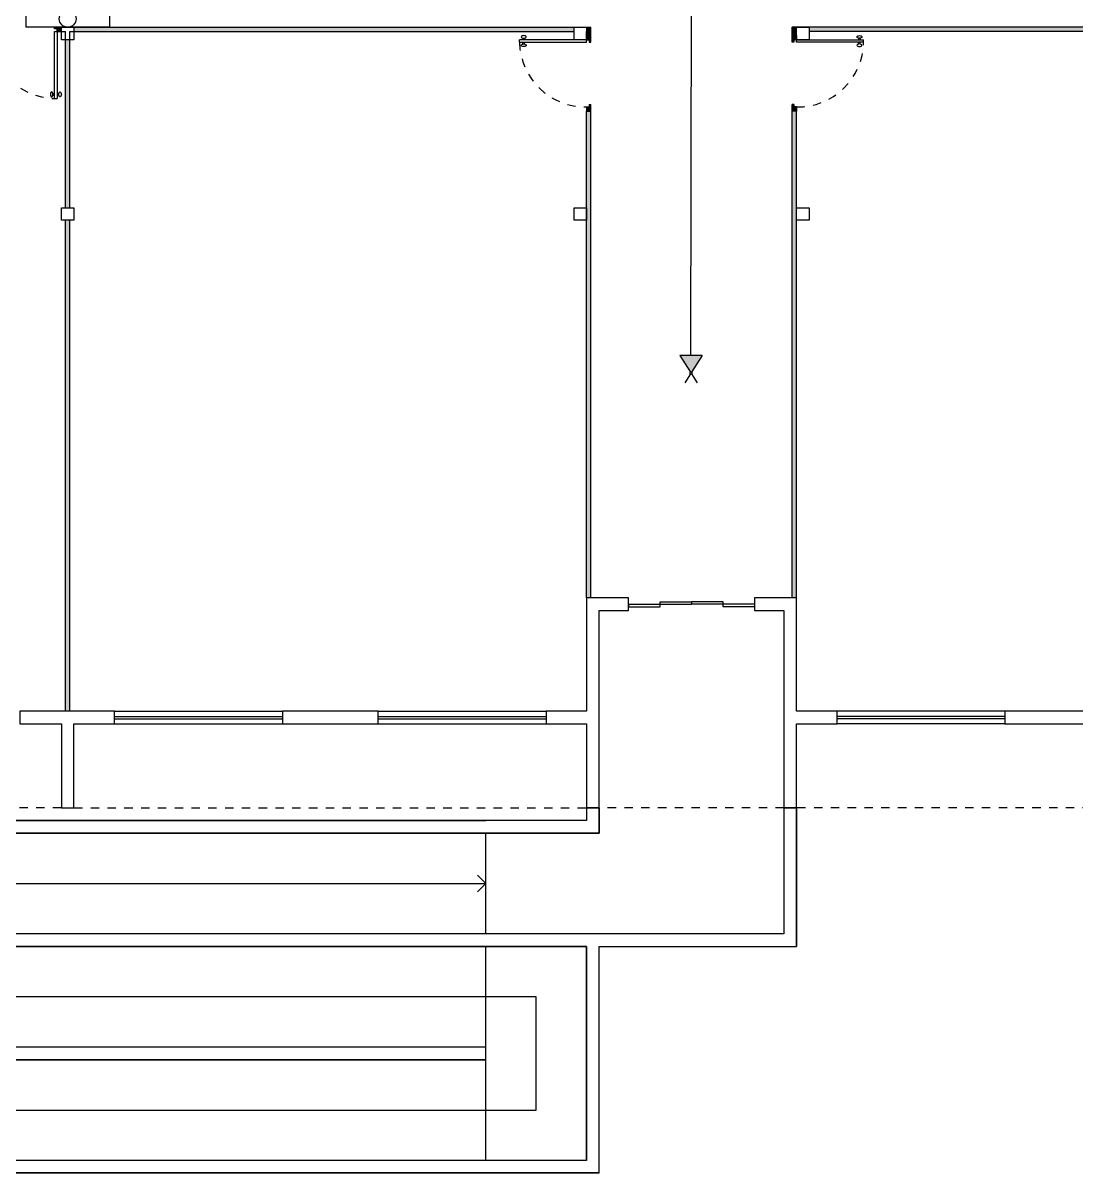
# Model space of a CAD drawing. Header units: millimetres. Extents: x 952 to 2017, y 419 to 1447.
# Drawn here: x 964.52 to 977.07, y 418.67 to 432.37 of the extents above; entities that cross this region are included whole.
import ezdxf

# ---------------------------------------------------------------- set-up
doc = ezdxf.new("R2010")
doc.units = ezdxf.units.MM
doc.linetypes.add('ACAD_ISO03W100', pattern=[30, 12, -18])
for name, color, linetype in [('can02', 2, 'Continuous'), ('can03', 3, 'Continuous'), ('fio tomadas de chão', 82, 'Continuous'), ('INCENDIO', 1, 'Continuous'), ('Janela', 2, 'Continuous'), ('pena 01', 1, 'Continuous'), ('pena01', 1, 'Continuous'), ('pena02', 2, 'Continuous'), ('pena04', 4, 'Continuous')]:
    doc.layers.add(name, color=color, linetype=linetype)

msp = doc.modelspace()

# ---------------------------------------------------------------- hatches: boundary and pattern name
at = {"layer": 'fio tomadas de chão'}
msp.add_hatch(color=256, dxfattribs=at).paths.add_polyline_path([(972.616, 428.412), (972.351, 428.412), (972.477, 428.212, -0.288345), (972.49, 428.212)])
at = {"layer": 'pena02'}
h = msp.add_hatch(dxfattribs=at)
h.set_pattern_fill('LINE', color=256, scale=0.004, angle=45, style=0)
h.set_pattern_definition([(135, (2982.781136, -1508.977023), (0.00898025612, 0.00898025612), [])])
h.paths.add_polyline_path([(964.982, 432.272), (964.982, 432.322), (964.902, 432.322), (964.902, 432.302), (964.932, 432.302), (964.932, 432.272)])
for points in [[(971.09, 432.272), (971.09, 432.322), (965.132, 432.322), (965.132, 432.272)], [(971.29, 432.222), (971.29, 432.322), (971.24, 432.322), (971.24, 432.222)], [(973.74, 432.222), (973.74, 432.322), (973.69, 432.322), (973.69, 432.222)], [(979.849, 432.272), (979.849, 432.322), (973.89, 432.322), (973.89, 432.272)], [(965.082, 430.172), (965.082, 432.172), (965.032, 432.172), (965.032, 430.172)], [(971.29, 425.522), (971.29, 431.322), (971.24, 431.322), (971.24, 425.522)], [(973.74, 425.522), (973.74, 431.322), (973.69, 431.322), (973.69, 425.522)], [(965.082, 424.172), (965.082, 430.022), (965.032, 430.022), (965.032, 424.172)]]:
    msp.add_hatch(color=256, dxfattribs=at).paths.add_polyline_path(points)
h = msp.add_hatch(dxfattribs=at)
h.set_pattern_fill('LINE', color=256, scale=0.004, angle=135, style=0)
h.set_pattern_definition([(315, (-970.008499, 2450.020945), (0.00898025612, 0.00898025612), [])])
h.paths.add_polyline_path([(971.24, 432.222), (971.29, 432.222), (971.29, 432.142), (971.27, 432.142), (971.27, 432.172), (971.24, 432.172)])
h = msp.add_hatch(dxfattribs=at)
h.set_pattern_fill('LINE', color=256, scale=0.004, angle=135, style=0)
h.set_pattern_definition([(225, (2914.989496, 2450.020945), (-0.00898025612, 0.00898025612), [])])
h.paths.add_polyline_path([(973.74, 432.222), (973.69, 432.222), (973.69, 432.142), (973.71, 432.142), (973.71, 432.172), (973.74, 432.172)])
h = msp.add_hatch(dxfattribs=at)
h.set_pattern_fill('LINE', color=256, scale=0.004, angle=135, style=0)
h.set_pattern_definition([(315, (-970.008499, 2450.220945), (0.00898025612, 0.00898025612), [])])
h.paths.add_polyline_path([(971.24, 431.322), (971.29, 431.322), (971.29, 431.402), (971.27, 431.402), (971.27, 431.372), (971.24, 431.372)])
h = msp.add_hatch(dxfattribs=at)
h.set_pattern_fill('LINE', color=256, scale=0.004, angle=135, style=0)
h.set_pattern_definition([(225, (2914.989496, 2450.220945), (-0.00898025612, 0.00898025612), [])])
h.paths.add_polyline_path([(973.74, 431.322), (973.69, 431.322), (973.69, 431.402), (973.71, 431.402), (973.71, 431.372), (973.74, 431.372)])

# ---------------------------------------------------------------- linework, layer by layer
at = {"layer": 'can02'}
for p, q in [((958.34, 422.122), (970.04, 422.122)), ((970.04, 422.122), (969.94, 422.222)), ((970.04, 422.122), (969.94, 422.022)), ((970.64, 420.772), (958.34, 420.772)), ((970.64, 419.422), (970.64, 420.772)), ((958.94, 419.422), (970.64, 419.422))]:
    msp.add_line(p, q, dxfattribs=at)
for points in [[(971.39, 423.022), (971.39, 425.372), (971.74, 425.372), (971.74, 425.522), (971.24, 425.522), (971.24, 424.172), (970.757, 424.172), (970.757, 424.022), (971.24, 424.022), (971.24, 423.022)], [(974.224, 424.022), (974.224, 424.172), (973.74, 424.172), (973.74, 425.522), (973.24, 425.522), (973.24, 425.372), (973.59, 425.372), (973.59, 423.022), (973.74, 423.022), (973.74, 424.022)], [(965.132, 423.022), (965.132, 424.022), (965.615, 424.022), (965.615, 424.172), (964.486, 424.172), (964.486, 424.022), (964.982, 424.022), (964.982, 423.022)], [(968.757, 424.022), (968.757, 424.172), (967.615, 424.172), (967.615, 424.022)], [(977.365, 424.022), (977.365, 424.172), (976.224, 424.172), (976.224, 424.022)], [(970.04, 420.172), (957.74, 420.172), (957.74, 422.722), (971.39, 422.722), (971.39, 423.022), (971.24, 423.022), (971.24, 422.872), (970.04, 422.872), (957.59, 422.872), (957.59, 420.022), (970.04, 420.022)], [(971.39, 421.372), (973.74, 421.372), (973.74, 423.022), (973.59, 423.022), (973.59, 421.522), (958.94, 421.522), (958.94, 421.372), (971.24, 421.372), (971.24, 418.822), (957.59, 418.822), (957.59, 418.672), (971.39, 418.672)]]:
    msp.add_lwpolyline(points, close=True, dxfattribs=at)
at = {"layer": 'can03', "ltscale": 0.2}
for p, q in [((971.39, 423.022), (971.39, 422.722)), ((973.59, 423.022), (973.59, 421.522)), ((973.74, 423.022), (973.74, 421.372)), ((957.59, 422.872), (970.04, 422.872)), ((971.39, 422.722), (957.74, 422.722)), ((973.59, 421.522), (958.94, 421.522)), ((971.24, 421.372), (958.94, 421.372)), ((971.24, 418.822), (971.24, 421.372)), ((971.39, 421.372), (973.74, 421.372)), ((971.39, 418.672), (971.39, 421.372)), ((970.04, 420.172), (957.74, 420.172)), ((970.04, 420.022), (970.04, 420.172)), ((970.04, 420.022), (957.59, 420.022)), ((971.24, 418.822), (957.59, 418.822)), ((971.39, 418.672), (957.59, 418.672))]:
    msp.add_line(p, q, dxfattribs=at)
at = {"layer": 'fio tomadas de chão'}
for p, q in [((972.483, 428.412), (972.49, 435.215)), ((972.351, 428.412), (972.477, 428.212)), ((972.616, 428.412), (972.351, 428.412)), ((972.616, 428.412), (972.49, 428.212)), ((972.477, 428.192), (972.409, 428.084)), ((972.49, 428.192), (972.558, 428.084))]:
    msp.add_line(p, q, dxfattribs=at)
msp.add_circle((972.483, 428.202), 0.0116, dxfattribs=at)
at = {"layer": 'INCENDIO'}
for p, q in [((964.557, 433.322), (964.557, 432.322)), ((965.557, 433.322), (965.557, 432.322)), ((965.557, 432.322), (964.557, 432.322))]:
    msp.add_line(p, q, dxfattribs=at)
msp.add_circle((965.057, 432.422), 0.1, dxfattribs=at)
at = {"layer": 'Janela'}
for p, q in [((971.74, 425.447), (972.49, 425.447)), ((971.74, 425.417), (972.115, 425.417)), ((972.115, 425.417), (972.115, 425.477)), ((972.115, 425.477), (972.49, 425.477)), ((972.865, 425.477), (972.49, 425.477)), ((972.49, 425.477), (972.49, 425.447)), ((972.49, 425.477), (972.49, 425.447)), ((973.24, 425.447), (972.49, 425.447)), ((972.865, 425.417), (972.865, 425.477)), ((973.24, 425.417), (972.865, 425.417))]:
    msp.add_line(p, q, dxfattribs=at)
at = {"layer": 'pena 01', "linetype": 'ACAD_ISO03W100', "ltscale": 0.005}
for p, q in [((964.982, 423.022), (958.849, 423.022)), ((965.132, 423.022), (971.34, 423.022)), ((973.59, 423.022), (971.39, 423.022)), ((979.849, 423.022), (973.64, 423.022))]:
    msp.add_line(p, q, dxfattribs=at)
at = {"layer": 'pena 01', "ltscale": 0.005}
for p, q in [((970.04, 421.522), (970.04, 422.722)), ((970.04, 420.172), (970.04, 421.372)), ((970.04, 418.822), (970.04, 420.022))]:
    msp.add_line(p, q, dxfattribs=at)
at = {"layer": 'pena 01', "linetype": 'ACAD_ISO03W100', "ltscale": 0.005}
for centre, start, end in [((964.917, 432.257), 178.9053, 268.9053), ((971.225, 432.157), 181.0947, 271.0947), ((973.755, 432.157), 268.9053, 358.9053)]:
    msp.add_arc(centre, 0.785, start, end, dxfattribs=at)
at = {"layer": 'pena01'}
for p, q in [((965.615, 424.172), (967.615, 424.172)), ((968.757, 424.172), (970.757, 424.172)), ((976.224, 424.172), (974.224, 424.172)), ((965.615, 424.022), (967.615, 424.022)), ((968.757, 424.022), (970.757, 424.022)), ((976.224, 424.022), (974.224, 424.022))]:
    msp.add_line(p, q, dxfattribs=at)
at = {"layer": 'pena02'}
for p, q in [((964.902, 432.302), (964.902, 432.322)), ((964.902, 432.322), (964.982, 432.322)), ((964.932, 432.302), (964.902, 432.302)), ((964.902, 431.472), (964.902, 432.272)), ((964.902, 432.272), (964.932, 432.272)), ((964.902, 432.272), (964.982, 432.272)), ((964.932, 432.272), (964.932, 432.302)), ((964.932, 432.272), (964.932, 432.302)), ((964.932, 432.272), (964.932, 431.472)), ((964.982, 432.272), (964.932, 432.272)), ((964.982, 432.322), (971.29, 432.322)), ((964.982, 432.322), (965.032, 432.322)), ((964.982, 432.272), (964.982, 432.322)), ((964.982, 432.272), (965.032, 432.272)), ((965.032, 430.172), (965.032, 432.272)), ((965.082, 430.172), (965.082, 432.272)), ((965.082, 432.272), (971.09, 432.272)), ((971.24, 432.222), (971.24, 432.272)), ((971.29, 432.222), (971.29, 432.322)), ((979.999, 432.322), (973.69, 432.322)), ((973.69, 432.222), (973.69, 432.322)), ((973.74, 432.222), (973.74, 432.272)), ((979.899, 432.272), (973.89, 432.272)), ((970.44, 432.142), (970.44, 432.172)), ((971.24, 432.172), (970.44, 432.172)), ((970.44, 432.142), (971.24, 432.142)), ((970.48, 432.193), (970.48, 432.172)), ((970.48, 432.121), (970.48, 432.142)), ((970.5, 432.193), (970.5, 432.172)), ((970.5, 432.121), (970.5, 432.142)), ((971.24, 432.222), (971.24, 432.172)), ((971.24, 432.222), (971.29, 432.222)), ((971.24, 432.142), (971.24, 432.222)), ((971.24, 432.172), (971.29, 432.172)), ((971.24, 432.172), (971.27, 432.172)), ((971.24, 432.142), (971.24, 432.172)), ((971.27, 432.172), (971.27, 432.142)), ((971.27, 432.142), (971.29, 432.142)), ((971.29, 432.142), (971.29, 432.222)), ((973.69, 432.142), (973.69, 432.222)), ((973.74, 432.222), (973.69, 432.222)), ((973.74, 432.172), (973.69, 432.172)), ((973.71, 432.142), (973.69, 432.142)), ((973.71, 432.172), (973.71, 432.142)), ((973.74, 432.172), (973.71, 432.172)), ((973.74, 432.142), (973.74, 432.222)), ((973.74, 432.222), (973.74, 432.172)), ((973.74, 432.142), (973.74, 432.172)), ((973.74, 432.172), (974.54, 432.172)), ((974.54, 432.142), (973.74, 432.142)), ((974.48, 432.193), (974.48, 432.172)), ((974.48, 432.121), (974.48, 432.142)), ((974.5, 432.193), (974.5, 432.172)), ((974.5, 432.121), (974.5, 432.142)), ((974.54, 432.142), (974.54, 432.172)), ((964.881, 431.532), (964.902, 431.532)), ((964.881, 431.512), (964.902, 431.512)), ((964.902, 431.472), (964.932, 431.472)), ((964.953, 431.532), (964.932, 431.532)), ((964.953, 431.512), (964.932, 431.512)), ((971.24, 431.372), (971.27, 431.372)), ((971.24, 431.372), (971.24, 431.322)), ((971.24, 431.322), (971.29, 431.322)), ((971.24, 425.522), (971.24, 431.322)), ((971.27, 431.402), (971.29, 431.402)), ((971.27, 431.402), (971.27, 431.372)), ((971.29, 431.322), (971.29, 431.402)), ((971.29, 425.522), (971.29, 431.322)), ((973.69, 431.322), (973.69, 431.402)), ((973.71, 431.402), (973.69, 431.402)), ((973.69, 425.522), (973.69, 431.322)), ((973.74, 431.322), (973.69, 431.322)), ((973.71, 431.402), (973.71, 431.372)), ((973.74, 431.372), (973.71, 431.372)), ((973.74, 431.372), (973.74, 431.322)), ((973.74, 425.522), (973.74, 431.322)), ((965.032, 424.172), (965.032, 430.022)), ((965.082, 424.172), (965.082, 430.022)), ((971.74, 425.447), (971.74, 425.417)), ((973.24, 425.447), (973.24, 425.417)), ((965.615, 424.112), (967.615, 424.112)), ((965.615, 424.082), (967.615, 424.082)), ((968.757, 424.112), (970.757, 424.112)), ((968.757, 424.082), (970.757, 424.082)), ((976.224, 424.112), (974.224, 424.112)), ((976.224, 424.082), (974.224, 424.082))]:
    msp.add_line(p, q, dxfattribs=at)
at = {"layer": 'pena02', "extrusion": (0, 0, -1)}
for centre, major_axis in [((970.49, 432.207), (-0.03, 0)), ((974.49, 432.107), (0.03, 0)), ((964.867, 431.522), (0, -0.03))]:
    msp.add_ellipse(centre, major_axis=major_axis, ratio=0.5, dxfattribs=at)
at = {"layer": 'pena02'}
for centre, major_axis in [((970.49, 432.107), (-0.03, 0)), ((974.49, 432.207), (0.03, 0)), ((964.967, 431.522), (0, -0.03))]:
    msp.add_ellipse(centre, major_axis=major_axis, ratio=0.5, dxfattribs=at)
at = {"layer": 'pena04'}
for points in [[(964.982, 432.172), (964.982, 432.322), (965.132, 432.322), (965.132, 432.172)], [(971.09, 432.172), (971.09, 432.322), (971.24, 432.322), (971.24, 432.172)], [(973.74, 432.172), (973.74, 432.322), (973.89, 432.322), (973.89, 432.172)], [(964.982, 430.022), (964.982, 430.172), (965.132, 430.172), (965.132, 430.022)], [(971.09, 430.022), (971.09, 430.172), (971.24, 430.172), (971.24, 430.022)], [(973.74, 430.022), (973.74, 430.172), (973.89, 430.172), (973.89, 430.022)]]:
    msp.add_lwpolyline(points, close=True, dxfattribs=at)

doc.saveas('drawing.dxf')
